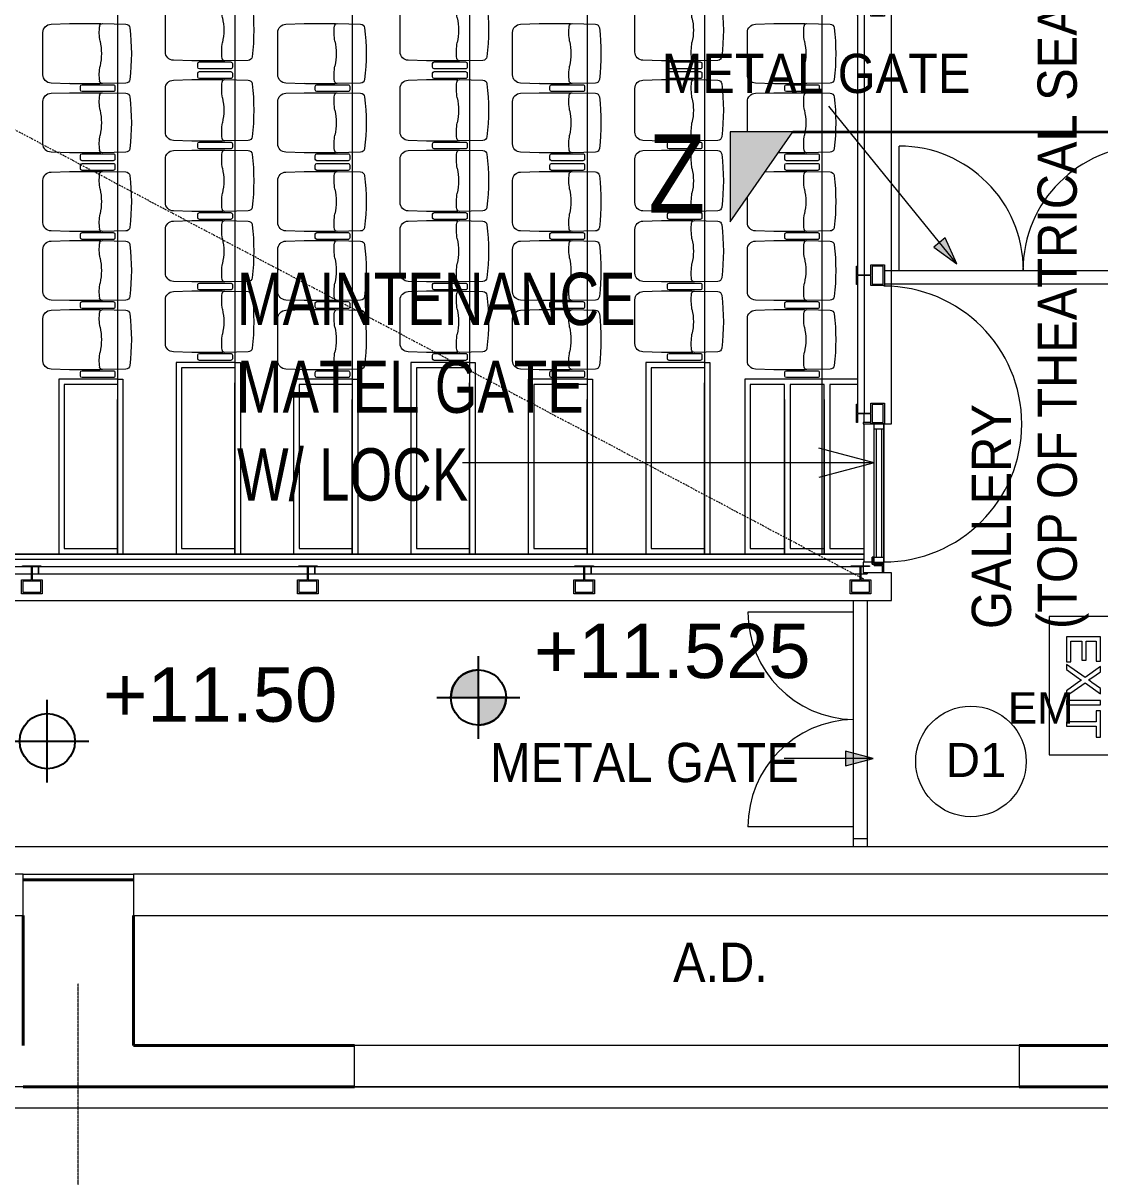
# Model space of a CAD drawing. Header units: millimetres. Extents: x 12827 to 178996, y -27589 to 73652.
# Drawn here: x 66727 to 74524, y 7207 to 15557 of the extents above; entities that cross this region are included whole.
import ezdxf

# ---------------------------------------------------------------- set-up
doc = ezdxf.new("R2010")
doc.units = ezdxf.units.MM
doc.linetypes.add('Dash dot', pattern=[21, 10, -5, 1, -5])
doc.linetypes.add('Grid Line__1_200_', pattern=[10.5, 6, -1.5, 1.5, -1.5])
for name, color, linetype, lineweight in [('A-ANNO-NOTE', 131, 'Continuous', 25), ('A-DETL', 90, 'Continuous', 9), ('A-DETL-GENF', 92, 'Continuous', 20), ('A-DETL-THIN', 151, 'Continuous', 9), ('A-DETL-WIDE', 214, 'Continuous', 35), ('A-DOOR', 31, 'Continuous', 20), ('A-FLOR', 192, 'Continuous', 9), ('A-FLOR-HRAL', 11, 'Continuous', 9), ('A-GENM', 13, 'Continuous', 20), ('A-WALL', 113, 'Continuous', 20), ('G-ANNO-TEXT', 231, 'Continuous', 5), ('P001', 131, 'Continuous', 9), ('P003', 231, 'Continuous', 9), ('P004', 41, 'Continuous', 9), ('P007', 191, 'Continuous', 9), ('P907', 195, 'Continuous', 9), ('P911', 155, 'Continuous', 9), ('P912', 205, 'Continuous', 9), ('S-COLS', 52, 'Continuous', 20), ('S-GRID', 1, 'Continuous', 5), ('SEATING OPTION A PLAN_20181105_dwg _2_', 8, 'Continuous', 9)]:
    doc.layers.add(name, color=color, linetype=linetype, lineweight=lineweight)
doc.styles.add('Arial_1', font='arial.ttf', dxfattribs={"height": 393.413174})
doc.styles.add('Swis721 BT_1', font='swiss.ttf', dxfattribs={"width": 0.89, "height": 283.821263})
doc.styles.add('Swis721 BT_2', font='swiss.ttf', dxfattribs={"width": 0.85, "height": 567.642527})
doc.styles.add('Swis721 BT_5', font='swiss.ttf', dxfattribs={"height": 1.135285})
doc.styles.add('Swis721 BT_6', font='swiss.ttf', dxfattribs={"height": 245.978428})
doc.styles.add('Swis721 BT_7', font='swiss.ttf', dxfattribs={"width": 0.75, "height": 378.428351})

# ---------------------------------------------------------------- blocks, each defined once
blk = doc.blocks.new('SEATING OPTION A PLAN_20181105_dwg_Hr_ch_CS-01_500-19088042-Copy of 1_F')
at = {"layer": 'P001', "color": 253}
for p, q in [((-347.2, 217.3), (-480.8, 213.2)), ((-128.9, 217.5), (-330.8, 217.5)), ((60.3, 213.5), (-108.3, 217.1)), ((-539, 153.3), (-539, -153.3)), ((-480.8, -213.2), (-347.2, -217.3)), ((-330.8, -217.5), (-128.9, -217.5)), ((-108.3, -217.1), (60.3, -213.5))]:
    blk.add_line(p, q, dxfattribs=at)
for centre, radius, start, end in [((-479, 153.3), 60, 91.71836, 180), ((-330.8, -332.5), 550, 90, 91.71836), ((277.8, 153.8), 408.9, 173.59687, 188.96921), ((-128.9, 177.5), 40, 71.95005, 90), ((-108.7, 197.1), 20, 88.7726, 173.59687), ((59.7, 183.5), 30, 7.05488, 88.7726), ((-1423, 0), 1524, 352.94512, 7.05488), ((-526.1, 0), 410, 347.31962, 12.68038), ((-479, -153.3), 60, 180, 268.28164), ((277.8, -153.8), 408.9, 171.03079, 186.40313), ((-330.8, 332.5), 550, 268.28164, 270), ((-128.9, -177.5), 40, 270, 288.04995), ((-108.7, -197.1), 20, 186.40313, 271.2274), ((59.7, -183.5), 30, 271.2274, 352.94512)]:
    blk.add_arc(centre, radius, start, end, dxfattribs=at)
blk = doc.blocks.new('SEATING OPTION A PLAN_20181105_dwg_Hr_ch_CS-01_hiji-19088041-Copy of 1_F')
at = {"layer": 'P003', "color": 253}
for p, q in [((-268, 13), (-268, -13)), ((-30, 25), (-256, 25)), ((-18, -13), (-18, 13)), ((-256, -25), (-30, -25))]:
    blk.add_line(p, q, dxfattribs=at)
for centre, start, end in [((-256, 13), 90, 180), ((-30, 13), 360, 90), ((-256, -13), 180, 270), ((-30, -13), 270, 0)]:
    blk.add_arc(centre, 12, start, end, dxfattribs=at)
blk = doc.blocks.new('SEATING OPTION A PLAN_20181105_dwg_Hr_ch_CS-01_500-V3-Copy of 1_F')
at = {"layer": 'P001', "color": 253}
for p, q in [((-128.9, 217.5), (-315.1, 217.5)), ((60.3, 213.5), (-108.3, 217.1)), ((-539, 66.7), (-539, -153.3)), ((-480.8, -213.2), (-347.2, -217.3)), ((-330.8, -217.5), (-128.9, -217.5)), ((-108.3, -217.1), (60.3, -213.5))]:
    blk.add_line(p, q, dxfattribs=at)
for centre, radius, start, end in [((277.8, 153.8), 408.9, 173.59687, 188.96921), ((-128.9, 177.5), 40, 71.95005, 90), ((-108.7, 197.1), 20, 88.7726, 173.59687), ((59.7, 183.5), 30, 7.05488, 88.7726), ((-1423, 0), 1524, 352.94512, 7.05488), ((-526.1, 0), 410, 347.31962, 12.68038), ((-479, -153.3), 60, 180, 268.28164), ((277.8, -153.8), 408.9, 171.03079, 186.40313), ((-330.8, 332.5), 550, 268.28164, 270), ((-128.9, -177.5), 40, 270, 288.04995), ((-108.7, -197.1), 20, 186.40313, 271.2274), ((59.7, -183.5), 30, 271.2274, 352.94512)]:
    blk.add_arc(centre, radius, start, end, dxfattribs=at)
blk = doc.blocks.new('SEATING OPTION A PLAN_20181105_dwg_Hr_ch_CS-01_500-V4-Copy of 1_F')
at = {"layer": 'P001', "color": 253}
for p, q in [((-347.2, 217.3), (-480.8, 213.2)), ((-128.9, 217.5), (-330.8, 217.5)), ((60.3, 213.5), (-108.3, 217.1)), ((-539, 153.3), (-539, -32.7)), ((-411.1, -215.3), (-347.2, -217.3)), ((-330.8, -217.5), (-128.9, -217.5)), ((-108.3, -217.1), (60.3, -213.5))]:
    blk.add_line(p, q, dxfattribs=at)
for centre, radius, start, end in [((-479, 153.3), 60, 91.71836, 180), ((-330.8, -332.5), 550, 90, 91.71836), ((277.8, 153.8), 408.9, 173.59687, 188.96921), ((-128.9, 177.5), 40, 71.95005, 90), ((-108.7, 197.1), 20, 88.7726, 173.59687), ((59.7, 183.5), 30, 7.05488, 88.7726), ((-1423, 0), 1524, 352.94512, 7.05488), ((-526.1, 0), 410, 347.31962, 12.68038), ((277.8, -153.8), 408.9, 171.03079, 186.40313), ((-330.8, 332.5), 550, 268.28164, 270), ((-128.9, -177.5), 40, 270, 288.04995), ((-108.7, -197.1), 20, 186.40313, 271.2274), ((59.7, -183.5), 30, 271.2274, 352.94512)]:
    blk.add_arc(centre, radius, start, end, dxfattribs=at)
blk = doc.blocks.new('SEATING OPTION A PLAN_20181105_dwg_B$3A57D8191-19088043-Copy of 1_F')
at = {"layer": 'P001', "color": 253}
for p, q in [((-311.2, 222.3), (-444.8, 218.2)), ((-92.9, 222.5), (-294.8, 222.5)), ((96.3, 218.5), (-72.3, 222.1)), ((-503, 158.3), (-503, -158.3)), ((-444.8, -218.2), (-311.2, -222.3)), ((-294.8, -222.5), (-92.9, -222.5)), ((-72.3, -222.1), (96.3, -218.5))]:
    blk.add_line(p, q, dxfattribs=at)
for centre, radius, start, end in [((-443, 158.3), 60, 91.71836, 180), ((-294.8, -327.5), 550, 90, 91.71836), ((351.8, 156.7), 447, 173.87577, 188.57816), ((-92.9, 182.5), 40, 71.95005, 90), ((-72.7, 202.1), 20, 88.7726, 173.59687), ((95.7, 188.5), 30, 7.05488, 88.7726), ((-1469.2, 0), 1606.2, 353.12822, 6.87178), ((-490.1, 0), 410, 347.31962, 12.68038), ((-443, -158.3), 60, 180, 268.28164), ((351.8, -156.7), 447, 171.42184, 186.12423), ((-294.8, 327.5), 550, 268.28164, 270), ((-92.9, -182.5), 40, 270, 288.04995), ((-72.7, -202.1), 20, 186.40313, 271.2274), ((95.7, -188.5), 30, 271.2274, 352.94512)]:
    blk.add_arc(centre, radius, start, end, dxfattribs=at)
blk = doc.blocks.new('SEATING OPTION A PLAN_20181105_dwg _2_-19088040-Copy of 1_F')
at = {"layer": 'P004', "color": 253, "flags": 128}
for points in [[(9068.4, 22269.4), (8643.4, 22269.4), (8643.4, 20882.4), (9068.4, 20882.4), (9068.4, 22122.4)], [(10768.4, 22269.4), (10343.4, 22269.4), (10343.4, 20882.4), (10768.4, 20882.4), (10768.4, 22122.4)], [(12468.4, 22269.4), (12043.4, 22269.4), (12043.4, 20882.4), (12468.4, 20882.4), (12468.4, 22122.4)], [(8218.4, 22149.4), (7793.4, 22149.4), (7793.4, 20882.4), (8218.4, 20882.4), (8218.4, 22002.4)], [(9918.4, 22149.4), (9493.4, 22149.4), (9493.4, 20882.4), (9918.4, 20882.4), (9918.4, 22002.4)], [(11618.4, 22149.4), (11193.4, 22149.4), (11193.4, 20882.4), (11618.4, 20882.4), (11618.4, 22002.4)], [(13577.7, 22149.4), (13336.4, 22149.4), (13048.4, 22149.4), (12760.4, 22149.4), (12760.4, 20882.4), (13048.4, 20882.4), (13048.4, 22109.4)], [(13048.4, 22002.4), (13048.4, 20882.4), (13336.4, 20882.4), (13336.4, 22109.4)], [(13336.4, 22002.4), (13336.4, 20882.4), (13622.7, 20882.4)]]:
    blk.add_lwpolyline(points, dxfattribs=at)
at = {"layer": 'P007', "color": 253, "flags": 128}
blk.add_lwpolyline([(13622.7, 20882.4), (-1131.6, 20882.4), (-1131.6, 36612.4)], dxfattribs=at)
at = {"layer": 'P907', "color": 253}
for p, q in [((8218.4, 36612.4), (8218.4, 20882.4)), ((9068.4, 36612.4), (9068.4, 20882.4)), ((9918.4, 36612.4), (9918.4, 20882.4)), ((10768.4, 36612.4), (10768.4, 20882.4)), ((12468.4, 36612.4), (12468.4, 20882.4)), ((13318.4, 36612.4), (13318.4, 20882.4)), ((11618.4, 35085.7), (11618.4, 20882.4))]:
    blk.add_line(p, q, dxfattribs=at)
at = {"layer": 'P911', "color": 253, "flags": 128}
for points in [[(9068.4, 22229.4), (8683.4, 22229.4), (8683.4, 20922.4), (9068.4, 20922.4), (9068.4, 22082.4)], [(9068.4, 22269.4), (9108.4, 22269.4), (9108.4, 20882.4), (9068.4, 20882.4), (9068.4, 22122.4)], [(10768.4, 22229.4), (10383.4, 22229.4), (10383.4, 20922.4), (10768.4, 20922.4), (10768.4, 22082.4)], [(10768.4, 22269.4), (10808.4, 22269.4), (10808.4, 20882.4), (10768.4, 20882.4), (10768.4, 22122.4)], [(12468.4, 22229.4), (12083.4, 22229.4), (12083.4, 20922.4), (12468.4, 20922.4), (12468.4, 22082.4)], [(12468.4, 22269.4), (12508.4, 22269.4), (12508.4, 20882.4), (12468.4, 20882.4), (12468.4, 22122.4)], [(8218.4, 22149.4), (8258.4, 22149.4), (8258.4, 20882.4), (8218.4, 20882.4), (8218.4, 22002.4)], [(9918.4, 22149.4), (9958.4, 22149.4), (9958.4, 20882.4), (9918.4, 20882.4), (9918.4, 22002.4)], [(11618.4, 22149.4), (11658.4, 22149.4), (11658.4, 20882.4), (11618.4, 20882.4), (11618.4, 22002.4)], [(8218.4, 22109.4), (7833.4, 22109.4), (7833.4, 20922.4), (8218.4, 20922.4), (8218.4, 21962.4)], [(9918.4, 22109.4), (9533.4, 22109.4), (9533.4, 20922.4), (9918.4, 20922.4), (9918.4, 21962.4)], [(11618.4, 22109.4), (11233.4, 22109.4), (11233.4, 20922.4), (11618.4, 20922.4), (11618.4, 21962.4)], [(13048.4, 22109.4), (12800.4, 22109.4), (12800.4, 20922.4), (13048.4, 20922.4), (13048.4, 21962.4)], [(13336.4, 22109.4), (13088.4, 22109.4), (13088.4, 20922.4), (13336.4, 20922.4), (13336.4, 21962.4)], [(13577.7, 22109.4), (13376.4, 22109.4), (13376.4, 20922.4), (13622.7, 20922.4)]]:
    blk.add_lwpolyline(points, dxfattribs=at)
at = {"layer": 'P912', "color": 253}
blk.add_line((-1131.6, 20882.4), (13622.7, 20882.4), dxfattribs=at)
at = {"layer": 'P912', "color": 253, "flags": 128}
blk.add_lwpolyline([(13622.7, 20842.4), (-1131.6, 20842.4), (-1131.6, 20882.4)], dxfattribs=at)
at = {"extrusion": (0, 0, -1), "zscale": -1, "rotation": 180}
for name, p in [('SEATING OPTION A PLAN_20181105_dwg_B$3A57D8191-19088043-Copy of 1_F', (-9068.4, 24674.4)), ('SEATING OPTION A PLAN_20181105_dwg_B$3A57D8191-19088043-Copy of 1_F', (-10768.4, 24674.4)), ('SEATING OPTION A PLAN_20181105_dwg_B$3A57D8191-19088043-Copy of 1_F', (-12468.4, 24674.4)), ('SEATING OPTION A PLAN_20181105_dwg_Hr_ch_CS-01_500-19088042-Copy of 1_F', (-8218.4, 24504.4)), ('SEATING OPTION A PLAN_20181105_dwg_Hr_ch_CS-01_500-19088042-Copy of 1_F', (-9918.4, 24504.4)), ('SEATING OPTION A PLAN_20181105_dwg_Hr_ch_CS-01_500-19088042-Copy of 1_F', (-11618.4, 24504.4)), ('SEATING OPTION A PLAN_20181105_dwg_Hr_ch_CS-01_500-19088042-Copy of 1_F', (-13318.4, 24504.4)), ('SEATING OPTION A PLAN_20181105_dwg_Hr_ch_CS-01_hiji-19088041-Copy of 1_F', (-9068.4, 24419.4)), ('SEATING OPTION A PLAN_20181105_dwg_Hr_ch_CS-01_hiji-19088041-Copy of 1_F', (-10768.4, 24419.4)), ('SEATING OPTION A PLAN_20181105_dwg_Hr_ch_CS-01_hiji-19088041-Copy of 1_F', (-12468.4, 24419.4)), ('SEATING OPTION A PLAN_20181105_dwg_B$3A57D8191-19088043-Copy of 1_F', (-9068.4, 24094.4)), ('SEATING OPTION A PLAN_20181105_dwg_Hr_ch_CS-01_hiji-19088041-Copy of 1_F', (-9068.4, 24349.4)), ('SEATING OPTION A PLAN_20181105_dwg_B$3A57D8191-19088043-Copy of 1_F', (-10768.4, 24094.4)), ('SEATING OPTION A PLAN_20181105_dwg_Hr_ch_CS-01_hiji-19088041-Copy of 1_F', (-10768.4, 24349.4)), ('SEATING OPTION A PLAN_20181105_dwg_B$3A57D8191-19088043-Copy of 1_F', (-12468.4, 24094.4)), ('SEATING OPTION A PLAN_20181105_dwg_Hr_ch_CS-01_hiji-19088041-Copy of 1_F', (-12468.4, 24349.4)), ('SEATING OPTION A PLAN_20181105_dwg_Hr_ch_CS-01_500-19088042-Copy of 1_F', (-8218.4, 24004.4)), ('SEATING OPTION A PLAN_20181105_dwg_Hr_ch_CS-01_hiji-19088041-Copy of 1_F', (-8218.4, 24254.4)), ('SEATING OPTION A PLAN_20181105_dwg_Hr_ch_CS-01_500-19088042-Copy of 1_F', (-9918.4, 24004.4)), ('SEATING OPTION A PLAN_20181105_dwg_Hr_ch_CS-01_hiji-19088041-Copy of 1_F', (-9918.4, 24254.4)), ('SEATING OPTION A PLAN_20181105_dwg_Hr_ch_CS-01_500-19088042-Copy of 1_F', (-11618.4, 24004.4)), ('SEATING OPTION A PLAN_20181105_dwg_Hr_ch_CS-01_hiji-19088041-Copy of 1_F', (-11618.4, 24254.4)), ('SEATING OPTION A PLAN_20181105_dwg_Hr_ch_CS-01_500-V3-Copy of 1_F', (-13318.4, 24004.4)), ('SEATING OPTION A PLAN_20181105_dwg_Hr_ch_CS-01_hiji-19088041-Copy of 1_F', (-13318.4, 24254.4)), ('SEATING OPTION A PLAN_20181105_dwg_B$3A57D8191-19088043-Copy of 1_F', (-9068.4, 23584.4)), ('SEATING OPTION A PLAN_20181105_dwg_Hr_ch_CS-01_hiji-19088041-Copy of 1_F', (-9068.4, 23839.4)), ('SEATING OPTION A PLAN_20181105_dwg_B$3A57D8191-19088043-Copy of 1_F', (-10768.4, 23584.4)), ('SEATING OPTION A PLAN_20181105_dwg_Hr_ch_CS-01_hiji-19088041-Copy of 1_F', (-10768.4, 23839.4)), ('SEATING OPTION A PLAN_20181105_dwg_B$3A57D8191-19088043-Copy of 1_F', (-12468.4, 23584.4)), ('SEATING OPTION A PLAN_20181105_dwg_Hr_ch_CS-01_hiji-19088041-Copy of 1_F', (-12468.4, 23839.4)), ('SEATING OPTION A PLAN_20181105_dwg_Hr_ch_CS-01_hiji-19088041-Copy of 1_F', (-8218.4, 23754.4)), ('SEATING OPTION A PLAN_20181105_dwg_Hr_ch_CS-01_hiji-19088041-Copy of 1_F', (-9918.4, 23754.4)), ('SEATING OPTION A PLAN_20181105_dwg_Hr_ch_CS-01_hiji-19088041-Copy of 1_F', (-11618.4, 23754.4)), ('SEATING OPTION A PLAN_20181105_dwg_Hr_ch_CS-01_hiji-19088041-Copy of 1_F', (-13318.4, 23754.4)), ('SEATING OPTION A PLAN_20181105_dwg_Hr_ch_CS-01_500-19088042-Copy of 1_F', (-8218.4, 23434.4)), ('SEATING OPTION A PLAN_20181105_dwg_Hr_ch_CS-01_hiji-19088041-Copy of 1_F', (-8218.4, 23684.4)), ('SEATING OPTION A PLAN_20181105_dwg_Hr_ch_CS-01_500-19088042-Copy of 1_F', (-9918.4, 23434.4)), ('SEATING OPTION A PLAN_20181105_dwg_Hr_ch_CS-01_hiji-19088041-Copy of 1_F', (-9918.4, 23684.4)), ('SEATING OPTION A PLAN_20181105_dwg_Hr_ch_CS-01_500-19088042-Copy of 1_F', (-11618.4, 23434.4)), ('SEATING OPTION A PLAN_20181105_dwg_Hr_ch_CS-01_hiji-19088041-Copy of 1_F', (-11618.4, 23684.4)), ('SEATING OPTION A PLAN_20181105_dwg_Hr_ch_CS-01_500-V4-Copy of 1_F', (-13318.4, 23434.4)), ('SEATING OPTION A PLAN_20181105_dwg_Hr_ch_CS-01_hiji-19088041-Copy of 1_F', (-13318.4, 23684.4)), ('SEATING OPTION A PLAN_20181105_dwg_Hr_ch_CS-01_hiji-19088041-Copy of 1_F', (-9068.4, 23329.4)), ('SEATING OPTION A PLAN_20181105_dwg_Hr_ch_CS-01_hiji-19088041-Copy of 1_F', (-10768.4, 23329.4)), ('SEATING OPTION A PLAN_20181105_dwg_Hr_ch_CS-01_hiji-19088041-Copy of 1_F', (-12468.4, 23329.4)), ('SEATING OPTION A PLAN_20181105_dwg_B$3A57D8191-19088043-Copy of 1_F', (-9068.4, 23074.4)), ('SEATING OPTION A PLAN_20181105_dwg_B$3A57D8191-19088043-Copy of 1_F', (-10768.4, 23074.4)), ('SEATING OPTION A PLAN_20181105_dwg_B$3A57D8191-19088043-Copy of 1_F', (-12468.4, 23074.4)), ('SEATING OPTION A PLAN_20181105_dwg_Hr_ch_CS-01_500-19088042-Copy of 1_F', (-8218.4, 22934.4)), ('SEATING OPTION A PLAN_20181105_dwg_Hr_ch_CS-01_hiji-19088041-Copy of 1_F', (-8218.4, 23184.4)), ('SEATING OPTION A PLAN_20181105_dwg_Hr_ch_CS-01_500-19088042-Copy of 1_F', (-9918.4, 22934.4)), ('SEATING OPTION A PLAN_20181105_dwg_Hr_ch_CS-01_hiji-19088041-Copy of 1_F', (-9918.4, 23184.4)), ('SEATING OPTION A PLAN_20181105_dwg_Hr_ch_CS-01_500-19088042-Copy of 1_F', (-11618.4, 22934.4)), ('SEATING OPTION A PLAN_20181105_dwg_Hr_ch_CS-01_hiji-19088041-Copy of 1_F', (-11618.4, 23184.4)), ('SEATING OPTION A PLAN_20181105_dwg_Hr_ch_CS-01_500-19088042-Copy of 1_F', (-13318.4, 22934.4)), ('SEATING OPTION A PLAN_20181105_dwg_Hr_ch_CS-01_hiji-19088041-Copy of 1_F', (-13318.4, 23184.4)), ('SEATING OPTION A PLAN_20181105_dwg_Hr_ch_CS-01_hiji-19088041-Copy of 1_F', (-9068.4, 22819.4)), ('SEATING OPTION A PLAN_20181105_dwg_Hr_ch_CS-01_hiji-19088041-Copy of 1_F', (-10768.4, 22819.4)), ('SEATING OPTION A PLAN_20181105_dwg_Hr_ch_CS-01_hiji-19088041-Copy of 1_F', (-12468.4, 22819.4)), ('SEATING OPTION A PLAN_20181105_dwg_B$3A57D8191-19088043-Copy of 1_F', (-9068.4, 22564.4)), ('SEATING OPTION A PLAN_20181105_dwg_B$3A57D8191-19088043-Copy of 1_F', (-10768.4, 22564.4)), ('SEATING OPTION A PLAN_20181105_dwg_B$3A57D8191-19088043-Copy of 1_F', (-12468.4, 22564.4)), ('SEATING OPTION A PLAN_20181105_dwg_Hr_ch_CS-01_500-19088042-Copy of 1_F', (-8218.4, 22434.4)), ('SEATING OPTION A PLAN_20181105_dwg_Hr_ch_CS-01_hiji-19088041-Copy of 1_F', (-8218.4, 22684.4)), ('SEATING OPTION A PLAN_20181105_dwg_Hr_ch_CS-01_500-19088042-Copy of 1_F', (-9918.4, 22434.4)), ('SEATING OPTION A PLAN_20181105_dwg_Hr_ch_CS-01_hiji-19088041-Copy of 1_F', (-9918.4, 22684.4)), ('SEATING OPTION A PLAN_20181105_dwg_Hr_ch_CS-01_500-19088042-Copy of 1_F', (-11618.4, 22434.4)), ('SEATING OPTION A PLAN_20181105_dwg_Hr_ch_CS-01_hiji-19088041-Copy of 1_F', (-11618.4, 22684.4)), ('SEATING OPTION A PLAN_20181105_dwg_Hr_ch_CS-01_500-19088042-Copy of 1_F', (-13318.4, 22434.4)), ('SEATING OPTION A PLAN_20181105_dwg_Hr_ch_CS-01_hiji-19088041-Copy of 1_F', (-13318.4, 22684.4)), ('SEATING OPTION A PLAN_20181105_dwg_Hr_ch_CS-01_hiji-19088041-Copy of 1_F', (-9068.4, 22309.4)), ('SEATING OPTION A PLAN_20181105_dwg_Hr_ch_CS-01_hiji-19088041-Copy of 1_F', (-10768.4, 22309.4)), ('SEATING OPTION A PLAN_20181105_dwg_Hr_ch_CS-01_hiji-19088041-Copy of 1_F', (-12468.4, 22309.4)), ('SEATING OPTION A PLAN_20181105_dwg_Hr_ch_CS-01_hiji-19088041-Copy of 1_F', (-8218.4, 22184.4)), ('SEATING OPTION A PLAN_20181105_dwg_Hr_ch_CS-01_hiji-19088041-Copy of 1_F', (-9918.4, 22184.4)), ('SEATING OPTION A PLAN_20181105_dwg_Hr_ch_CS-01_hiji-19088041-Copy of 1_F', (-11618.4, 22184.4)), ('SEATING OPTION A PLAN_20181105_dwg_Hr_ch_CS-01_hiji-19088041-Copy of 1_F', (-13318.4, 22184.4))]:
    blk.add_blockref(name, p, dxfattribs=at)
blk = doc.blocks.new('DLN_EXIT Sign Board - DLN_EXIT Sign Board-5973881-Copy of 1_F')
at = {"layer": 'A-GENM'}
for p, q in [((500, 250), (-500, 250)), ((-500, 250), (-500, -250)), ((500, -250), (500, 250)), ((-176.9, 121.2), (-353.8, 121.2)), ((-353.8, 121.2), (-353.8, -125)), ((-323.1, 17.3), (-323.1, 90.4)), ((-323.1, 90.4), (-176.9, 90.4)), ((-176.9, 90.4), (-176.9, 121.2)), ((-101.6, 121.2), (-138.5, 121.2)), ((-138.5, 121.2), (-59, 9.1)), ((-56.8, 58.1), (-101.6, 121.2)), ((20.3, 121.2), (-24, 58.5)), ((-21.8, 8.8), (57.7, 121.2)), ((57.7, 121.2), (20.3, 121.2)), ((138.5, 121.2), (107.7, 121.2)), ((107.7, 121.2), (107.7, -125)), ((138.5, -125), (138.5, 121.2)), ((373.1, 121.2), (180.8, 121.2)), ((180.8, 121.2), (180.8, 90.4)), ((180.8, 90.4), (261.5, 90.4)), ((261.5, 90.4), (261.5, -125)), ((292.3, -125), (292.3, 90.4)), ((292.3, 90.4), (373.1, 90.4)), ((373.1, 90.4), (373.1, 121.2)), ((-184.6, 17.3), (-323.1, 17.3)), ((-184.6, -13.5), (-184.6, 17.3)), ((-59, 9.1), (-153.8, -125)), ((-41.7, 33.5), (-56.8, 58.1)), ((-24, 58.5), (-41.7, 33.5)), ((73.1, -125), (-21.8, 8.8)), ((-323.1, -94.2), (-323.1, -13.5)), ((-323.1, -13.5), (-184.6, -13.5)), ((-116.4, -125), (-54.7, -37.6)), ((-54.7, -37.6), (-40.2, -17.3)), ((-40.2, -17.3), (-27, -35.8)), ((-27, -35.8), (36.2, -125)), ((-353.8, -125), (-173.1, -125)), ((-173.1, -94.2), (-323.1, -94.2)), ((-173.1, -125), (-173.1, -94.2)), ((-153.8, -125), (-116.4, -125)), ((36.2, -125), (73.1, -125)), ((107.7, -125), (138.5, -125)), ((261.5, -125), (292.3, -125)), ((-500, -250), (500, -250))]:
    blk.add_line(p, q, dxfattribs=at)
blk = doc.blocks.new('Railing - T PROFILE-16174661-Copy of 1_F')
at = {"layer": 'A-FLOR-HRAL'}
for p, q in [((8, -8.5), (3, -8.5)), ((3, -8.5), (3, -141.5)), ((8, -68.3), (8, -8.5)), ((8, -141.5), (8, -82.5)), ((105, -72.5), (12.9, -72.5)), ((13, -77.5), (105, -77.5)), ((205, 0), (105, 0)), ((105, 0), (105, -72.5)), ((105, -77.5), (105, -150)), ((115, -10), (195, -10)), ((115, -140), (115, -10)), ((195, -10), (195, -140)), ((205, -150), (205, 0)), ((3, -141.5), (8, -141.5)), ((105, -150), (205, -150)), ((195, -140), (115, -140))]:
    blk.add_line(p, q, dxfattribs=at)
for centre, start, end in [((12.9, -67.5), 189.29526, 270), ((12.9, -67.5), 189.29526, 229.64763), ((13, -82.5), 90, 180), ((13, -82.5), 135, 180)]:
    blk.add_arc(centre, 5, start, end, dxfattribs=at)
blk = doc.blocks.new('Railing - Railing-12128455-Copy of 1_F')
at = {"layer": 'A-FLOR-HRAL'}
for p, q in [((66786.3, 11622.5), (64839.4, 11622.5)), ((64839.4, 11572.5), (64839.4, 11622.5)), ((66839.4, 11622.5), (66793.2, 11622.5)), ((66839.4, 11622.5), (66839.4, 11572.5)), ((64839.4, 11572.5), (66786.9, 11572.5)), ((66791.9, 11572.5), (66839.4, 11572.5))]:
    blk.add_line(p, q, dxfattribs=at)
at = {"extrusion": (0, 0, -1), "zscale": -1, "rotation": 269.9999999999811}
blk.add_blockref('Railing - T PROFILE-16174661-Copy of 1_F', (-66714.4, 11632.5), dxfattribs=at)
blk = doc.blocks.new('Railing - Railing-12128481-Copy of 1_F')
at = {"layer": 'A-FLOR-HRAL'}
for p, q in [((68786.3, 11622.5), (66839.4, 11622.5)), ((66839.4, 11572.5), (66839.4, 11622.5)), ((68839.4, 11622.5), (68793.2, 11622.5)), ((68839.4, 11622.5), (68839.4, 11572.5)), ((66839.4, 11572.5), (68786.9, 11572.5)), ((68791.9, 11572.5), (68839.4, 11572.5))]:
    blk.add_line(p, q, dxfattribs=at)
at = {"extrusion": (0, 0, -1), "zscale": -1, "rotation": 269.9999999999811}
blk.add_blockref('Railing - T PROFILE-16174661-Copy of 1_F', (-68714.4, 11632.5), dxfattribs=at)
blk = doc.blocks.new('Railing - Railing-12128487-Copy of 1_F')
at = {"layer": 'A-FLOR-HRAL'}
for p, q in [((70786.3, 11622.5), (68839.4, 11622.5)), ((68839.4, 11572.5), (68839.4, 11622.5)), ((70839.4, 11622.5), (70793.2, 11622.5)), ((70839.4, 11622.5), (70839.4, 11572.5)), ((68839.4, 11572.5), (70786.9, 11572.5)), ((70791.9, 11572.5), (70839.4, 11572.5))]:
    blk.add_line(p, q, dxfattribs=at)
at = {"extrusion": (0, 0, -1), "zscale": -1, "rotation": 269.9999999999811}
blk.add_blockref('Railing - T PROFILE-16174661-Copy of 1_F', (-70714.4, 11632.5), dxfattribs=at)
blk = doc.blocks.new('Railing - T PROFILE-12688524-Copy of 1_F')
at = {"layer": 'A-FLOR-HRAL'}
for p, q in [((8, -8.5), (3, -8.5)), ((3, -8.5), (3, -141.5)), ((8, -68.3), (8, -8.5)), ((8, -141.5), (8, -82.5)), ((105, -72.5), (12.9, -72.5)), ((13, -77.5), (105, -77.5)), ((205, 0), (105, 0)), ((105, 0), (105, -72.5)), ((105, -77.5), (105, -150)), ((115, -10), (195, -10)), ((115, -140), (115, -10)), ((195, -10), (195, -140)), ((205, -150), (205, 0)), ((3, -141.5), (8, -141.5)), ((105, -150), (205, -150)), ((195, -140), (115, -140))]:
    blk.add_line(p, q, dxfattribs=at)
for centre, start, end in [((12.9, -67.5), 189.29526, 270), ((12.9, -67.5), 189.29526, 229.64763), ((13, -82.5), 90, 180), ((13, -82.5), 135, 180)]:
    blk.add_arc(centre, 5, start, end, dxfattribs=at)
blk = doc.blocks.new('Railing - Railing-12128899-Copy of 1_F')
at = {"extrusion": (0, 0, -1), "zscale": -1, "rotation": 180}
blk.add_blockref('Railing - T PROFILE-12688524-Copy of 1_F', (-72759.3, 13657.5), dxfattribs=at)
blk = doc.blocks.new('Railing - Railing-12128933-Copy of 1_F')
at = {"layer": 'A-FLOR-HRAL'}
for p, q in [((72769.3, 15732.5), (72769.3, 15686.2)), ((72769.3, 15732.5), (72819.3, 15732.5)), ((72819.3, 15685), (72819.3, 15732.5)), ((72769.3, 15679.4), (72769.3, 13736.2)), ((72819.3, 13735), (72819.3, 15680))]:
    blk.add_line(p, q, dxfattribs=at)
at = {"extrusion": (0, 0, -1), "zscale": -1, "rotation": 180}
blk.add_blockref('Railing - T PROFILE-16174661-Copy of 1_F', (-72759.3, 15607.5), dxfattribs=at)
blk = doc.blocks.new('DLN_Gate Door-01 - DLN_Gate Door-01-12661798-Copy of 1_F')
at = {"layer": 'A-DOOR', "lineweight": 15}
for p, q in [((-531.5, 75), (-575, 75)), ((-575, 75), (-575, -65)), ((-500, 75), (-526.5, 75)), ((-515, -5), (-515, 10)), ((-515, 10), (-500, 10)), ((-465, 10), (-515, 10)), ((-515, 10), (-515, -75)), ((-515, -75), (-515, 0)), ((-505, 10), (-465, 10)), ((-505, -75), (-505, 0)), ((-505, 0), (-465, 0)), ((-505, -75), (-505, 0)), ((-505, 0), (-465, 0)), ((-500, 10), (-500, 75)), ((-465, 10), (-465, 0)), ((-465, 0), (-465, 10)), ((500, 75), (500, 0)), ((510, 75), (500, 75)), ((500, 75), (500, -5)), ((500, -75), (500, 0)), ((500, -75), (500, 0)), ((510, 20), (510, 75)), ((-575, -65), (-525, -65)), ((-575, -75), (-575, -65)), ((-575, -65), (-525, -65)), ((-575, -65), (-575, -75)), ((-525, -65), (-575, -65)), ((-575, -75), (-515, -75)), ((-525, -5), (-515, -5)), ((-525, -65), (-525, -5)), ((-525, -65), (-525, -5)), ((-525, -5), (-515, -5)), ((-515, -5), (-525, -5)), ((-525, -5), (-525, -65)), ((-515, -75), (-515, -5)), ((-515, -75), (-505, -75)), ((-500, -5), (-465, -5)), ((-500, -5), (-500, -75)), ((-465, -75), (-500, -75)), ((-498.8, -75), (500, -75)), ((-465, -5), (465, -5)), ((-465, -5), (-465, -75)), ((465, -20), (-465, -20)), ((-465, -60), (465, -60)), ((465, -75), (-465, -75)), ((465, -5), (500, -5)), ((465, -5), (465, -75)), ((500, -75), (465, -75)), ((500, -5), (500, -75))]:
    blk.add_line(p, q, dxfattribs=at)
blk.add_arc((499.4, -75), 998.2, 180, 360, dxfattribs=at)
blk = doc.blocks.new('Railing - Railing-12298045-Copy of 1_F')
at = {"layer": 'A-FLOR-HRAL'}
for p, q in [((72769.3, 13729.4), (72769.3, 12736.2)), ((72819.3, 12735), (72819.3, 13730))]:
    blk.add_line(p, q, dxfattribs=at)
blk = doc.blocks.new('Railing - Railing-12387072-Copy of 1_F')
at = {"layer": 'A-FLOR-HRAL'}
for p, q in [((72786.3, 11622.5), (70839.4, 11622.5)), ((70839.4, 11572.5), (70839.4, 11622.5)), ((72809.3, 11622.5), (72793.2, 11622.5)), ((70839.4, 11572.5), (72786.9, 11572.5)), ((72791.9, 11572.5), (72839.4, 11572.5)), ((72839.4, 11579.8), (72839.4, 11572.5))]:
    blk.add_line(p, q, dxfattribs=at)
at = {"extrusion": (0, 0, -1), "zscale": -1, "rotation": 269.9999999999811}
blk.add_blockref('Railing - T PROFILE-16174661-Copy of 1_F', (-72714.4, 11632.5), dxfattribs=at)
blk = doc.blocks.new('Railing - T PROFILE-V78-Copy of 1_F')
at = {"layer": 'A-FLOR-HRAL'}
for p, q in [((8, -8.5), (3, -8.5)), ((3, -8.5), (3, -141.5)), ((8, -68.3), (8, -8.5)), ((8, -141.5), (8, -82.5)), ((10.3, -72.5), (12.9, -72.5)), ((105, -72.5), (12.9, -72.5)), ((13, -77.5), (105, -77.5)), ((205, 0), (105, 0)), ((105, 0), (105, -72.5)), ((105, -77.5), (105, -150)), ((115, -10), (195, -10)), ((115, -140), (115, -10)), ((195, -10), (195, -140)), ((205, -150), (205, 0)), ((3, -141.5), (8, -141.5)), ((105, -150), (205, -150)), ((195, -140), (115, -140))]:
    blk.add_line(p, q, dxfattribs=at)
for centre, start, end in [((12.9, -67.5), 189.29526, 270), ((12.9, -67.5), 189.29526, 270), ((13, -82.5), 90, 180), ((13, -82.5), 135, 180)]:
    blk.add_arc(centre, 5, start, end, dxfattribs=at)
blk = doc.blocks.new('Railing - Railing-12588831-Copy of 1_F')
at = {"extrusion": (0, 0, -1), "zscale": -1, "rotation": 180}
blk.add_blockref('Railing - T PROFILE-V78-Copy of 1_F', (-72759.3, 12657.5), dxfattribs=at)
blk = doc.blocks.new('DLN_Slab Level Mark - FFL-2mm_Type 2-2670450-Copy of 1_F')
at = {"layer": 'A-ANNO-NOTE', "lineweight": 5}
h = blk.add_hatch(color=256, dxfattribs=at)
edge = h.paths.add_edge_path(flags=0)
edge.add_arc((0, 0), 1, 0, 90, ccw=False)
edge.add_line((1, 0), (0, 0))
edge.add_line((0, 0), (0, 1))
h = blk.add_hatch(color=256, dxfattribs=at)
edge = h.paths.add_edge_path(flags=0)
edge.add_arc((0, 0), 1, 180, 270, ccw=False)
edge.add_line((-1, 0), (0, 0))
edge.add_line((0, 0), (0, -1))
at = {"layer": 'A-ANNO-NOTE'}
for p, q in [((0, 1.5), (0, -1.5)), ((0, 1), (0, 0)), ((0, 0), (-1, 0)), ((0, -1), (0, 0)), ((0, 0), (1, 0)), ((-1.5, 0), (1.5, 0))]:
    blk.add_line(p, q, dxfattribs=at)
blk.add_circle((0, 0), 1, dxfattribs=at)
for start, end in [(360, 90), (180, 270)]:
    blk.add_arc((0, 0), 1, start, end, dxfattribs=at)
blk = doc.blocks.new('DLN_Slab Level Mark - SSL-2mm_Type 2-2670448-Copy of 1_F')
at = {"layer": 'A-ANNO-NOTE'}
for p, q in [((0, 1.5), (0, -1.5)), ((-1.5, 0), (1.5, 0))]:
    blk.add_line(p, q, dxfattribs=at)
blk.add_circle((0, 0), 1, dxfattribs=at)
blk = doc.blocks.new('GBP_Door Mark - 2 x 1_3_R_T_ Border _EM_ON_-18777231-Copy of 1_F')
at = {"layer": 'A-ANNO-NOTE', "lineweight": 5}
blk.add_circle((-31.356, 27.261), 2, dxfattribs=at)
at = {"layer": 'A-ANNO-NOTE', "lineweight": 5, "insert": (-30.02, 29.767), "char_height": 1.1353, "width": 2.7792, "attachment_point": 1, "line_spacing_factor": 1.00667, "style": 'Swis721 BT_5'}
blk.add_mtext('EM', dxfattribs=at)

msp = doc.modelspace()

# ---------------------------------------------------------------- hatches: boundary and pattern name
at = {"layer": 'A-DETL-GENF'}
h = msp.add_hatch(color=7, dxfattribs=at)
h.paths.add_polyline_path([(64229.49674, -5605.86371), (64684.63164, -5605.86371), (64229.49674, -4955.86371)], flags=0)
h.paths.add_polyline_path([(81554.36184, -5605.86371), (82009.49674, -5605.86371), (82009.49674, -4955.86371), (81752.61612, -5322.72726)], flags=0)
h.paths.add_polyline_path([(71845.40869, 14119.48547), (72300.54359, 14769.48547), (71845.40869, 14769.48547)], flags=0)
h.paths.add_polyline_path([(77945.40869, 14119.48547), (77945.40869, 14769.48547), (77490.27379, 14769.48547)], flags=0)
h.paths.add_polyline_path([(71149.23756, 25917.48546), (70499.23756, 26372.62036), (70499.23756, 25917.48546)], flags=0)
h.paths.add_polyline_path([(73364.56918, 27968.67736), (73819.70408, 28618.67736), (73364.56918, 28618.67736)], flags=0)
h.paths.add_polyline_path([(76684.56918, 27968.67736), (76684.56918, 28618.67736), (76229.43428, 28618.67736)], flags=0)
h.paths.add_polyline_path([(70499.23756, 28782.35056), (71149.23756, 29237.48546), (70499.23756, 29237.48546), (70499.23756, 29105.8722)], flags=0)
at = {"layer": 'G-ANNO-TEXT'}
for points in [[(73487.84817, 13815.14535), (73403.24061, 14004.12533), (73320.08589, 13936.50303)], [(72880.8918, 10234.87434), (72680.8918, 10288.46418), (72680.8918, 10181.2845)]]:
    msp.add_hatch(color=130, dxfattribs=at).paths.add_polyline_path(points, flags=0)

# ---------------------------------------------------------------- linework, layer by layer
at = {"layer": 'A-DETL', "linetype": 'Dash dot'}
msp.add_line((72814.29296, 11532.4854), (41814.29296, 27932.48545), dxfattribs=at)
at = {"layer": 'A-DETL-THIN'}
for p, q in [((71845.40869, 14119.48547), (72300.54359, 14769.48547)), ((72300.54359, 14769.48547), (71845.40869, 14769.48547)), ((71845.40869, 14769.48547), (71845.40869, 14119.48547)), ((73069.293, 13767.48546), (73069.293, 14667.48546)), ((72735.00492, 11294.3659), (71975.00492, 11294.3659)), ((72735.00492, 9740.12122), (71975.00492, 9740.12122)), ((66726.79297, 9397.48546), (58714.29297, 9397.48546)), ((66726.79297, 9097.48546), (66726.79297, 9397.48546)), ((68226.79297, 9397.48546), (67526.79297, 9397.48546)), ((67526.79297, 9397.48546), (67526.79297, 9097.48546)), ((75149.293, 9397.48546), (68836.79297, 9397.48546)), ((58714.29297, 9097.48546), (66726.79297, 9097.48546)), ((67526.79297, 9097.48546), (75149.293, 9097.48546))]:
    msp.add_line(p, q, dxfattribs=at)
for centre, radius, start, end in [((73069.293, 13767.48546), 900, 360, 90), ((74866.41445, 13767.48546), 900, 90, 180), ((72752.29242, 11294.3659), 777.2875, 180, 268.818850339), ((72752.29242, 9740.12122), 777.2875, 91.181149661, 180)]:
    msp.add_arc(centre, radius, start, end, dxfattribs=at)
at = {"layer": 'A-DETL-WIDE'}
msp.add_line((72300.54359, 14769.48547), (77490.27379, 14769.48547), dxfattribs=at)
at = {"layer": 'A-FLOR', "color": 50, "lineweight": 15}
for p, q in [((73014.29296, 13767.48546), (73014.29296, 26807.48546)), ((73014.29296, 12657.48546), (73014.29296, 13667.48546)), ((72814.29297, 12729.98546), (72814.29297, 12665.98551)), ((72964.29296, 12657.48546), (73014.29296, 12657.48546)), ((73014.29296, 11577.48541), (72839.42736, 11577.48541)), ((73014.29296, 11377.48541), (73014.29296, 11577.48541)), ((41679.42736, 11377.48541), (73014.29296, 11377.48541))]:
    msp.add_line(p, q, dxfattribs=at)
at = {"layer": 'A-FLOR'}
msp.add_line((72814.29296, 12655.98551), (72814.29296, 11655.98551), dxfattribs=at)
at = {"layer": 'A-WALL', "lineweight": 15}
for p, q in [((72964.29296, 13767.48546), (74949.29296, 13767.48546)), ((73014.293, 13667.48546), (73014.293, 13767.48546)), ((74949.29296, 13667.48546), (72964.29296, 13667.48546)), ((72739.42736, 9597.48546), (72739.42736, 11377.48541)), ((72839.42736, 11377.48541), (72839.42736, 9597.48546)), ((72839.42736, 9652.48541), (72739.42736, 9652.48541))]:
    msp.add_line(p, q, dxfattribs=at)
at = {"layer": 'A-WALL'}
for p, q in [((41679.42736, 9597.48546), (74949.293, 9597.48546)), ((66726.79297, 9397.48546), (67526.79297, 9397.48546)), ((68836.79297, 9397.48546), (68226.79297, 9397.48546)), ((73939.29297, 8157.48546), (69126.79297, 8157.48546)), ((76689.29297, 7857.48559), (39939.29296, 7857.48559)), ((69126.79297, 7857.48546), (73939.29297, 7857.48546)), ((39939.29296, 7707.48559), (76689.29297, 7707.48559))]:
    msp.add_line(p, q, dxfattribs=at)
at = {"layer": 'A-WALL', "color": 10, "lineweight": 40}
for p, q in [((69126.79297, 8157.48546), (67526.79297, 8157.48546)), ((75189.2929, 8157.48546), (73939.29297, 8157.48546)), ((67526.79297, 7857.48546), (69126.79297, 7857.48546)), ((73939.29297, 7857.48546), (75189.2929, 7857.48546))]:
    msp.add_line(p, q, dxfattribs=at)
at = {"layer": 'A-WALL', "color": 7}
for p, q in [((69126.79297, 7857.48546), (69126.79297, 8157.48546)), ((73939.29297, 8157.48546), (73939.29297, 7857.48546))]:
    msp.add_line(p, q, dxfattribs=at)
at = {"layer": 'G-ANNO-TEXT', "color": 130}
for p, q in [((73487.84817, 13815.14535), (72560.09005, 14956.0039)), ((73403.24061, 14004.12533), (73320.08589, 13936.50303)), ((73487.84817, 13815.14535), (73403.24061, 14004.12533)), ((73320.08589, 13936.50303), (73487.84817, 13815.14535)), ((72887.83072, 12374.88498), (72487.83072, 12482.06466)), ((71067.70976, 12374.88498), (69907.70976, 12374.88498)), ((72887.83072, 12374.88498), (71067.70976, 12374.88498)), ((72887.83072, 12374.88498), (72487.83072, 12267.7053)), ((72880.8918, 10234.87434), (72680.8918, 10288.46418)), ((72680.8918, 10288.46418), (72680.8918, 10181.2845)), ((72525.77825, 10234.87434), (72237.44476, 10234.87434)), ((72880.8918, 10234.87434), (72525.77825, 10234.87434)), ((72680.8918, 10181.2845), (72880.8918, 10234.87434))]:
    msp.add_line(p, q, dxfattribs=at)
at = {"layer": 'S-COLS', "color": 10, "lineweight": 40}
for p, q in [((67526.79297, 9357.48546), (66726.79297, 9357.48546)), ((66726.79297, 9097.48546), (66726.79297, 8157.48546)), ((67526.79297, 9097.48546), (67526.79297, 8157.48546)), ((66726.79297, 7857.48546), (67526.79297, 7857.48546))]:
    msp.add_line(p, q, dxfattribs=at)
at = {"layer": 'S-GRID', "linetype": 'Grid Line__1_200_'}
msp.add_line((67126.79297, 3607.48546), (67126.79297, 8607.48546), dxfattribs=at)

# ---------------------------------------------------------------- block references
at = {"layer": 'A-ANNO-NOTE', "rotation": 90.00000000000017}
for name, p, xscale, yscale, zscale in [('DLN_Slab Level Mark - FFL-2mm_Type 2-2670450-Copy of 1_F', (70023.6219, 10676.33361), 200.0000000000001, 200.0000000000001, 200.0000000000001), ('DLN_Slab Level Mark - SSL-2mm_Type 2-2670448-Copy of 1_F', (66902.41128, 10360.19539), 200, 200, 200)]:
    msp.add_blockref(name, p, dxfattribs=dict(at, xscale=xscale, yscale=yscale, zscale=zscale))
at = {"layer": 'A-ANNO-NOTE', "lineweight": 5, "xscale": 200, "yscale": 200, "zscale": 200}
msp.add_blockref('GBP_Door Mark - 2 x 1_3_R_T_ Border _EM_ON_-18777231-Copy of 1_F', (79860.9547, 4761.3664), dxfattribs=at)
at = {"layer": 'A-DOOR', "lineweight": 15, "rotation": 89.99999999999986}
msp.add_blockref('DLN_Gate Door-01 - DLN_Gate Door-01-12661798-Copy of 1_F', (72884.29297, 12155.98551), dxfattribs=at)
at = {"layer": 'A-FLOR-HRAL'}
for name in ['Railing - Railing-12128933-Copy of 1_F', 'Railing - Railing-12128899-Copy of 1_F', 'Railing - Railing-12298045-Copy of 1_F', 'Railing - Railing-12588831-Copy of 1_F', 'Railing - Railing-12128455-Copy of 1_F', 'Railing - Railing-12128481-Copy of 1_F', 'Railing - Railing-12128487-Copy of 1_F', 'Railing - Railing-12387072-Copy of 1_F']:
    msp.add_blockref(name, (0, 0), dxfattribs=at)
at = {"layer": 'A-GENM', "rotation": 269.9999999999998}
msp.add_blockref('DLN_EXIT Sign Board - DLN_EXIT Sign Board-5973881-Copy of 1_F', (74407.02465, 10761.54799), dxfattribs=at)
at = {"layer": 'SEATING OPTION A PLAN_20181105_dwg _2_', "color": 253}
msp.add_blockref('SEATING OPTION A PLAN_20181105_dwg _2_-19088040-Copy of 1_F', (59191.5567, -9168.19575), dxfattribs=at)

# ---------------------------------------------------------------- texts
at = {"layer": 'A-ANNO-NOTE', "lineweight": 5}
for s, insert, char_height, width, attachment_point, line_spacing_factor, style in [('+11.525', (70426.41689, 11210.38837), 393.413174, 2385.6, 1, 0.938532, 'Arial_1'), ('+11.50', (67305.20627, 10894.25015), 393.413174, 2020.8, 1, 0.938532, 'Arial_1'), ('D1', (73627.27589, 10347.10265), 245.978428, 514.7814219, 2, 1.00667, 'Swis721 BT_6')]:
    msp.add_mtext(s, dxfattribs=dict(at, insert=insert, char_height=char_height, width=width, attachment_point=attachment_point, line_spacing_factor=line_spacing_factor, style=style))
at = {"layer": 'G-ANNO-TEXT', "color": 7, "insert": (73595.93265, 11171.95289), "char_height": 283.8212635, "width": 6289.2, "attachment_point": 1, "rotation": 90, "line_spacing_factor": 1.00667, "style": 'Swis721 BT_1'}
msp.add_mtext('GALLERY\\P(TOP OF THEATRICAL SEATING)', dxfattribs=at)
at = {"layer": 'G-ANNO-TEXT', "color": 7, "attachment_point": 1, "line_spacing_factor": 1.00667}
for s, insert, char_height, width, style in [('METAL GATE', (71350.92331, 15335.06326), 283.821263, 2556, 'Swis721 BT_1'), ('\\fSwis721 BT|b0|i0|c134|p34|;\\W.85;Z', (71254.50938, 14753.26212), 567.642527, 482.4, 'Swis721 BT_2'), ('MAINTENANCE\\PMATEL GATE\\PW/ LOCK', (68275.70976, 13750.13873), 378.4283513, 3350.4, 'Swis721 BT_7'), ('METAL GATE', (70107.44476, 10347.74322), 283.821263, 2556, 'Swis721 BT_1'), ('A.D.', (71433.05969, 8902.05943), 283.821263, 792, 'Swis721 BT_1')]:
    msp.add_mtext(s, dxfattribs=dict(at, insert=insert, char_height=char_height, width=width, style=style))

doc.saveas('drawing.dxf')
